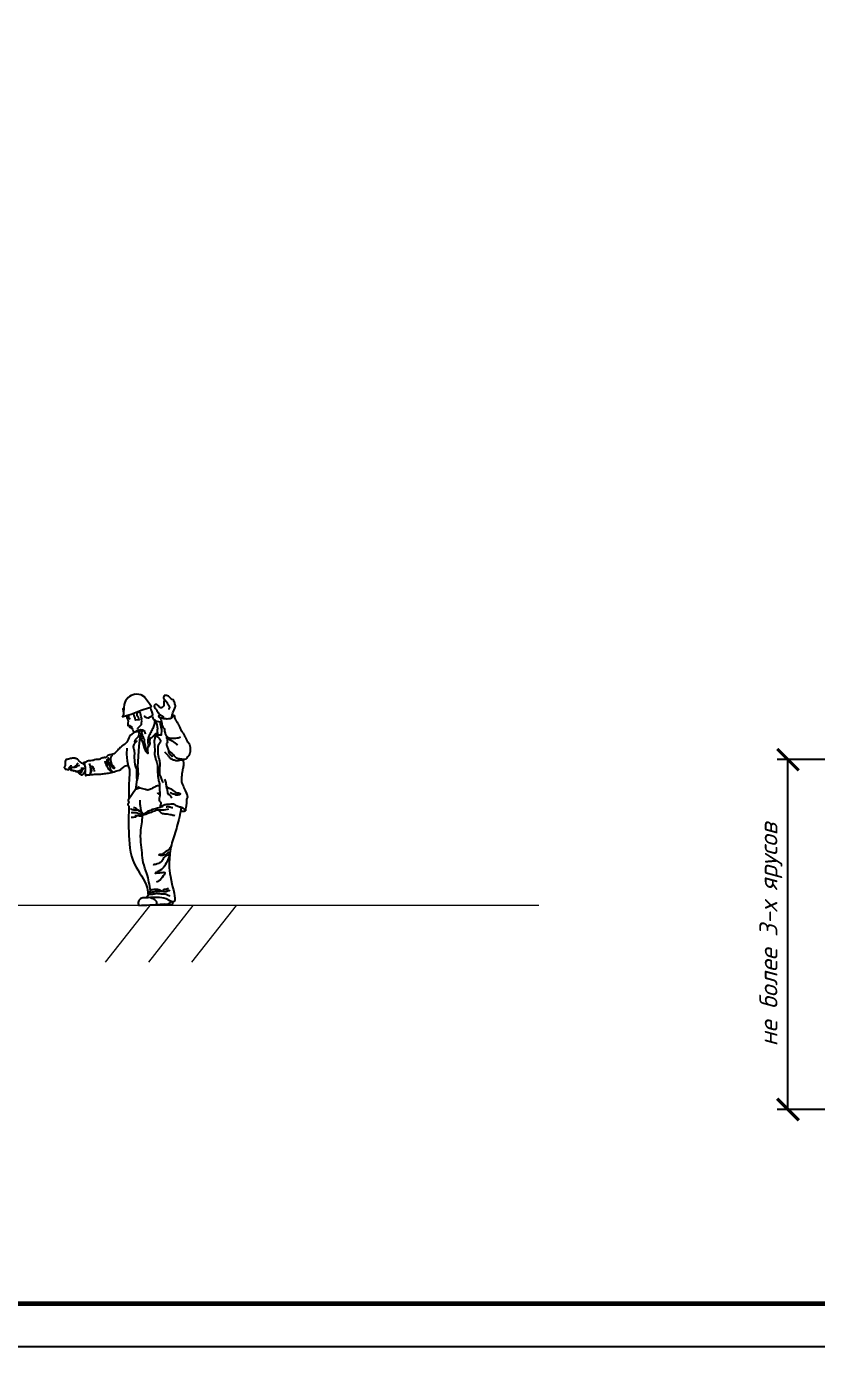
# Model space of a CAD drawing. Header units: millimetres. Extents: x 302528 to 620428, y -80391 to 59551.
# Drawn here: x 483366 to 492511, y 151 to 15423 of the extents above; entities that cross this region are included whole.
import ezdxf

# ---------------------------------------------------------------- set-up
doc = ezdxf.new("R2010")
doc.units = ezdxf.units.MM
doc.header["$MEASUREMENT"] = 0
for name, color, linetype, lineweight in [('PV-1FAB', 112, 'Continuous', 15), ('RED', 1, 'Continuous', 40), ('Размеры', 252, 'Continuous', 9)]:
    doc.layers.add(name, color=color, linetype=linetype, lineweight=lineweight)
doc.layers.add('РАМКА', color=7, linetype='Continuous')
doc.layers.add('Рамка и штамп', color=194, linetype='Continuous')
doc.styles.get("Standard").update_dxf_attribs({"font": 'isocpeui.ttf', "height": 300})
doc.styles.add('Италик', font='isocpeui.ttf')
doc.dimstyles.new('1-100', dxfattribs={"dimscale": 100, "dimtxt": 3, "dimasz": 2.5, "dimexe": 1.25, "dimexo": 0.625, "dimtad": 1, "dimdec": 0, "dimrnd": 5, "dimtxsty": 'Standard', "dimblk": 'ARCHTICK', "dimcen": 2.5, "dimadec": 0, "dimazin": 0, "dimtfac": 1, "dimtdec": 0, "dimtmove": 1, "dimatfit": 2, "dimfxl": 1, "dimarcsym": 0})

# ---------------------------------------------------------------- blocks, each defined once
blk = doc.blocks.new('_ArchTick')
at = {"color": 0, "const_width": 0.15}
blk.add_lwpolyline([(-0.5, -0.5), (0.5, 0.5)], dxfattribs=at)
blk = doc.blocks.new('*D342')
at = {"color": 0, "linetype": 'ByBlock', "lineweight": -2, "transparency": 16777216}
for p, q in [((493118, 6941), (492055, 6941)), ((492180, 2895), (492180, 6941)), ((493118, 2895), (492055, 2895))]:
    blk.add_line(p, q, dxfattribs=at)
at = {"layer": 'Defpoints', "color": 0, "linetype": 'ByBlock', "lineweight": 9, "transparency": 16777216}
for p in [(492180, 6941), (493180, 6941), (493180, 2895)]:
    blk.add_point(p, dxfattribs=at)
at = {"color": 0, "linetype": 'ByBlock', "lineweight": -2, "transparency": 16777216, "xscale": 250, "yscale": 250, "zscale": 250}
for p, rotation in [((492180, 6941), 90), ((492180, 2895), 270)]:
    blk.add_blockref('_ArchTick', p, dxfattribs=dict(at, rotation=rotation))
at = {"color": 0, "linetype": 'ByBlock', "lineweight": 9, "transparency": 16777216, "insert": (491982, 4918), "char_height": 250, "attachment_point": 5, "rotation": 90, "style": 'Италик'}
blk.add_mtext('{\\H0.83333x;не более 3-х ярусов}', dxfattribs=at)
blk = doc.blocks.new('*D345')
at = {"color": 0, "linetype": 'ByBlock', "lineweight": -2, "transparency": 16777216}
for p, q in [((494931, 36573), (495552, 35873)), ((490945, 31958), (495469, 35966)), ((490408, 32565), (491028, 31865))]:
    blk.add_line(p, q, dxfattribs=at)
at = {"layer": 'Defpoints', "color": 0, "linetype": 'ByBlock', "lineweight": 9, "transparency": 16777216}
for p in [(494890, 36620), (495469, 35966), (490366, 32612)]:
    blk.add_point(p, dxfattribs=at)
at = {"color": 0, "linetype": 'ByBlock', "lineweight": -2, "transparency": 16777216, "xscale": 250, "yscale": 250, "zscale": 250}
for p, rotation in [((495469, 35966), 41.5417763354136), ((490945, 31958), 221.5417763354136)]:
    blk.add_blockref('_ArchTick', p, dxfattribs=dict(at, rotation=rotation))
at = {"color": 0, "linetype": 'ByBlock', "lineweight": 9, "transparency": 16777216, "insert": (493083, 34103), "char_height": 300, "width": 73704.55, "attachment_point": 5, "rotation": 41.5418, "style": 'Италик'}
blk.add_mtext('{\\fISOCPEUR|b0|i0|c204|p34;\\H0.83333x;1200}', dxfattribs=at)
blk = doc.blocks.new('*D349')
at = {"color": 0, "linetype": 'ByBlock', "lineweight": -2, "transparency": 16777216}
for p, q in [((459371, 8131), (459371, 7077)), ((463586, 8131), (463586, 7077)), ((459371, 7202), (463586, 7202))]:
    blk.add_line(p, q, dxfattribs=at)
at = {"layer": 'Defpoints', "color": 0, "linetype": 'ByBlock', "lineweight": 9, "transparency": 16777216}
for p in [(459371, 8193), (463586, 8193), (463586, 7202)]:
    blk.add_point(p, dxfattribs=at)
at = {"color": 0, "linetype": 'ByBlock', "lineweight": -2, "transparency": 16777216, "xscale": 250, "yscale": 250, "zscale": 250, "rotation": 180}
blk.add_blockref('_ArchTick', (459371, 7202), dxfattribs=at)
at = {"color": 0, "linetype": 'ByBlock', "lineweight": -2, "transparency": 16777216, "xscale": 250, "yscale": 250, "zscale": 250}
blk.add_blockref('_ArchTick', (463586, 7202), dxfattribs=at)
at = {"color": 0, "linetype": 'ByBlock', "lineweight": 9, "transparency": 16777216, "insert": (461478, 7390), "char_height": 300, "width": 317899.44, "attachment_point": 5, "style": 'Италик'}
blk.add_mtext('{\\H0.83333x;не менее 2000}', dxfattribs=at)

msp = doc.modelspace()

# ---------------------------------------------------------------- linework, layer by layer
at = {"layer": 'PV-1FAB', "color": 0, "linetype": 'ByBlock', "lineweight": -3}
msp.add_lwpolyline([(483914.5, 6807.147), (483912.754, 6811.364)], dxfattribs=at)
msp.add_arc((485129.387, 7380.651), 1322.638, 205.7083789, 206.4905199, dxfattribs=at)
at = {"layer": 'RED', "color": 0, "linetype": 'ByBlock', "lineweight": -3}
for p, q in [((484622.662, 7697.8), (484644.195, 7702.008)), ((484644.195, 7702.008), (484691.751, 7693.074)), ((484691.751, 7693.074), (484732.181, 7667.252)), ((484732.181, 7667.252), (484788.95, 7589.056)), ((484695.692, 7510.848), (484577.674, 7465.081)), ((484791.336, 7539.165), (484695.692, 7510.848)), ((484788.95, 7589.056), (484813.544, 7557.04)), ((484799.361, 7541.541), (484791.336, 7539.165)), ((484813.544, 7557.04), (484799.361, 7541.541)), ((484526.41, 7448.693), (484472.685, 7431.519)), ((484577.674, 7465.081), (484526.41, 7448.693)), ((484531.459, 7439.433), (484557.919, 7439.694))]:
    msp.add_line(p, q, dxfattribs=at)
for points in [[(484497.053, 7580.83), (484494.011, 7539.404), (484489.666, 7480.228), (484488.413, 7463.17), (484472.685, 7431.519)], [(484494.011, 7539.404), (484482.861, 7528.685), (484489.666, 7480.228)], [(484692.684, 7398.249), (484700.686, 7412.582), (484694.362, 7434.914), (484685.846, 7473.508), (484677.588, 7485.639), (484663.254, 7493.65), (484651.12, 7485.39), (484643.118, 7471.057), (484645.31, 7454.796), (484657.701, 7436.594), (484664.025, 7414.261), (484672.284, 7402.131), (484629.564, 7399.669), (484623.24, 7422.002), (484612.782, 7450.405), (484600.39, 7468.607), (484594.808, 7471.725)], [(484799.357, 7541.54), (484803.315, 7535.726), (484805.515, 7519.453), (484815.964, 7491.061), (484826.422, 7462.657), (484822.546, 7442.265), (484794.144, 7431.814), (484775.942, 7419.423), (484755.549, 7423.293), (484741.223, 7431.293), (484728.831, 7449.495)], [(484528.635, 7449.404), (484531.459, 7439.433), (484529.517, 7429.242), (484539.975, 7400.839), (484542.165, 7384.578), (484538.297, 7364.174), (484540.488, 7347.913), (484538.555, 7337.711), (484548.747, 7335.782), (484565.015, 7337.972), (484563.073, 7327.782), (484561.138, 7317.58), (484571.339, 7315.639), (484583.474, 7323.9), (484579.598, 7303.509), (484585.665, 7307.639), (484593.924, 7295.508), (484596.122, 7279.235), (484600.248, 7273.176), (484608.514, 7261.033), (484630.842, 7267.365), (484642.976, 7275.626), (484659.243, 7277.816), (484687.645, 7288.266), (484708.039, 7284.397), (484722.365, 7276.397), (484736.698, 7268.384)], [(484529.517, 7429.242), (484547.976, 7415.171), (484564.243, 7417.361), (484552.109, 7409.1)], [(484696.818, 7392.178), (484695.133, 7355.525), (484693.199, 7345.323), (484679.123, 7326.872), (484666.987, 7318.611), (484652.919, 7300.148), (484650.985, 7289.947)], [(484820.874, 7441.65), (484828.87, 7419.932)], [(484861.909, 7391.935), (484908.768, 7377.721), (484913.538, 7356.733), (484929.636, 7285.905), (484923.933, 7226.031), (484897.105, 7226.16), (484858.58, 7222.575), (484845.914, 7154.332), (484852.488, 7046.037)], [(484688.979, 7235.628), (484679.035, 7197.459), (484667.464, 7098.802), (484652.114, 6863.46)], [(484530.317, 7073.744), (484526.388, 7002.831), (484530.896, 6926.192), (484543.643, 6868.834), (484559.691, 6828.712)], [(484559.691, 6828.712), (484559.077, 6797.89), (484558.72, 6791.16), (484554.121, 6704.539), (484549.668, 6666.85)], [(484640.888, 6832.605), (484640.888, 6734.212), (484643.859, 6705.853), (484629.342, 6596.975), (484553.052, 6485.452)], [(484910.903, 6761.584), (484922.098, 6736.394)], [(484549.668, 6666.85), (484550.415, 6517.881)], [(484550.415, 6517.881), (484552.726, 6489.459)]]:
    msp.add_lwpolyline(points, dxfattribs=at)
msp.add_arc((484647.636, 7545.053), 154.775, 99.2858383, 166.6351248, dxfattribs=at)
for points, knots in [([(485047.834, 7424.688), (485049.147, 7432.416), (485051.462, 7446.052), (485058.576, 7485.327), (485078.281, 7518.444), (485095.93, 7563.209), (485082.697, 7592.518), (485075.278, 7623.472), (485052.818, 7639.507), (485025.672, 7658.113), (485000.687, 7687.012), (484975.523, 7681.556), (484964.116, 7686.479), (484953.49, 7671.107), (484949.88, 7652.571), (484960.101, 7635.362), (484958.345, 7621.542), (484957.498, 7602.209), (484953.908, 7581.988), (484957.118, 7559.958), (484942.405, 7551.256), (484936.67, 7537.195), (484921.924, 7539.69), (484907.81, 7541.414), (484900.374, 7558.944), (484886.592, 7567.657), (484876.315, 7579.018), (484863.078, 7578.312), (484848.007, 7578.062), (484840.369, 7554.84), (484858.193, 7534.267), (484875.495, 7510.91), (484889.265, 7487.329), (484902.764, 7466.089), (484920.557, 7455.518), (484934.641, 7446.564), (484948.677, 7442.119), (484949.318, 7429.348), (484946.336, 7421.408), (484948.366, 7417.249), (484948.687, 7416.484)], [0, 0, 0, 0, 17.149236665, 30.257660114, 86.821238354, 101.020014737, 132.396040722, 152.389277334, 168.647254844, 189.846455272, 227.673859838, 237.46613121, 245.598069232, 249.663366066, 274.9172938, 282.187434452, 291.976010301, 304.169537014, 324.49230152, 339.148022415, 344.898302076, 360.434221553, 364.500190564, 376.141989518, 389.374729856, 401.568256569, 412.167470027, 420.299408049, 429.571969493, 442.427493942, 462.503264705, 484.985659141, 507.097716892, 522.085979849, 539.235216514, 550.875234702, 559.964706562, 567.459290524, 575.588447378, 577.385783045, 577.385783045, 577.385783045, 577.385783045]), ([(484956.469, 7641.562), (484957.636, 7640.883), (484971.592, 7632.338), (484989.792, 7610.673), (485001.873, 7576.075), (485028.219, 7550.915), (485015.147, 7531.865), (485014.104, 7524.227), (485013.699, 7521.254)], [11.248679145, 11.248679145, 11.248679145, 11.248679145, 14.198776383, 46.966960131, 68.853466955, 97.990834427, 108.274656548, 114.829270771, 114.829270771, 114.829270771, 114.829270771]), ([(484850.645, 7390.031), (484850.673, 7379.7), (484850.27, 7352.72), (484833.521, 7311.649), (484812.215, 7266.303), (484783.989, 7216.237), (484761.519, 7157.268), (484784.296, 7104.66), (484767.729, 7073.369), (484768.611, 7050.605), (484766.472, 7034.234), (484775.312, 7001.284), (484759.319, 7028.125), (484754.158, 7044.584), (484745.947, 7064.885), (484747.391, 7087.928), (484745.169, 7101.902), (484733.84, 7140.643)], [3.2166011, 3.2166011, 3.2166011, 3.2166011, 25.62762531, 61.918543876, 98.407153743, 135.262166396, 188.654076356, 228.694355202, 248.008296123, 262.836125975, 275.78519867, 290.699407481, 306.095728756, 313.998798126, 333.312739047, 350.910897704, 364.180731626, 364.180731626, 364.180731626, 364.180731626]), ([(484797.615, 7196.494), (484805.206, 7195.022), (484820.158, 7192.124), (484830.256, 7213.016), (484846.765, 7221.749), (484858.765, 7239.275), (484873.339, 7248.014), (484889.063, 7243.373), (484888.539, 7249.788), (484885.061, 7253.104), (484881.672, 7260.272), (484880.925, 7272.889), (484884.207, 7288.288), (484886.775, 7306.553), (484879.478, 7329.436), (484876.173, 7350.223), (484872.045, 7369.415), (484867.739, 7375.868), (484865.142, 7379.76)], [0, 0, 0, 0, 20.692640877, 40.754561247, 59.855980797, 76.038175437, 103.255429818, 108.632515794, 112.663181627, 117.508358499, 123.517471727, 135.684110323, 154.685152839, 170.863760281, 190.101092371, 225.451101494, 234.57927417, 248.449197453, 248.449197453, 248.449197453, 248.449197453]), ([(484865.142, 7379.76), (484863.985, 7385.114), (484862.203, 7393.363), (484857.813, 7399.789), (484841.673, 7402.03)], [0, 0, 0, 0, 11.628385256, 17.912955776, 17.912955776, 17.912955776, 17.912955776]), ([(485073.609, 7456.589), (485069.844, 7451.002), (485061.55, 7438.718), (485049.219, 7420.779), (485023.125, 7411.882), (484996.425, 7410.263), (484962.804, 7412.382), (484936.029, 7420.051), (484910.783, 7422.955), (484889.465, 7442.2), (484906.656, 7453.755), (484914.349, 7457.57), (484915.932, 7458.294)], [4.142832164, 4.142832164, 4.142832164, 4.142832164, 18.977401862, 36.632161908, 49.792477926, 77.27078733, 94.925083686, 123.391057164, 136.548828902, 153.187682101, 167.360710189, 171.106999121, 171.106999121, 171.106999121, 171.106999121]), ([(484914.621, 7423.89), (484923.943, 7404.709), (484932.453, 7372.499), (484936.234, 7323.51), (484968.832, 7299.77), (484961.852, 7268.007), (484970.481, 7249.873), (484972.697, 7231.268), (484985.615, 7218.048), (484997.953, 7202.185), (485019.731, 7189.856), (485049.208, 7187.646), (485087.695, 7188.515), (485123.707, 7194.893), (485145.637, 7201.671), (485151.334, 7203.432)], [34.599515453, 34.599515453, 34.599515453, 34.599515453, 80.998840533, 104.649498481, 140.025187941, 152.790641782, 171.119824573, 182.856029399, 192.291790733, 210.344842637, 226.945823452, 244.957956805, 274.095669467, 311.22734026, 324.259153184, 324.259153184, 324.259153184, 324.259153184]), ([(485053.955, 7459.222), (485066.885, 7458.248), (485083.818, 7457.574), (485077.226, 7414.109), (485104.652, 7382.31), (485133.094, 7340.904), (485148.012, 7282.786), (485191.877, 7233.512), (485213.773, 7187.765), (485222.119, 7160.789), (485223.541, 7155.709)], [1.655772091, 1.655772091, 1.655772091, 1.655772091, 7.470728187, 37.712630271, 64.637911214, 101.977228216, 145.392379436, 193.210154688, 243.416241927, 254.946712141, 254.946712141, 254.946712141, 254.946712141]), ([(484675.733, 7265.206), (484641.115, 7261.794), (484581.129, 7252.656), (484543.809, 7176.9), (484521.239, 7126.909), (484485.924, 7107.958), (484463.779, 7092.91), (484441.808, 7071.622), (484415.345, 7043.66), (484375.83, 6989.825), (484307.705, 7003.806), (484282.553, 6956.689), (484271.068, 6970.52), (484261.453, 6958.753), (484238.039, 6966.31), (484216.827, 6939.233), (484171.183, 6949.079), (484129.568, 6922.139), (484080.994, 6932.705), (484061, 6912.498), (484048.379, 6910.115), (484039.268, 6909.359), (484031.689, 6912.101), (484032.608, 6901.866), (484042.894, 6893.487), (484037.295, 6872.995), (484049.832, 6844.218), (484044.616, 6813.378), (484043.816, 6781.722), (484047.446, 6769.546), (484051.307, 6755.114), (484063.456, 6765.529), (484085.289, 6762.778), (484118.402, 6770.613), (484166.861, 6772.529), (484222.38, 6771.983), (484286.75, 6783.154), (484350.261, 6787.781), (484401.243, 6809.846), (484444.319, 6818.922), (484476.583, 6841.567), (484504.822, 6868.445), (484532.232, 6873.923), (484541.797, 6877.139)], [9.38766864, 9.38766864, 9.38766864, 9.38766864, 79.490793879, 135.249029993, 183.042791266, 193.51110408, 221.896956611, 241.496674458, 259.996726797, 306.980443683, 375.544595878, 385.511558096, 393.540846305, 401.570134514, 410.547825113, 441.903510674, 459.858891874, 506.021509387, 544.110690862, 553.087008407, 566.158332556, 569.749559087, 575.136023155, 576.930820181, 588.970777564, 601.533423893, 618.079623152, 655.767095716, 668.329742045, 684.875941305, 688.889009325, 692.903757681, 711.215080332, 738.386245078, 765.379802305, 817.481631012, 859.129075418, 908.138049469, 955.267412468, 979.68880003, 1003.096213882, 1040.453475282, 1062.515246742, 1062.515246742, 1062.515246742, 1062.515246742]), ([(484670.522, 7242.409), (484665.827, 7223.824), (484659.478, 7198.689), (484630.314, 7177.789), (484623.704, 7164.648), (484613.719, 7141.835), (484627.642, 7149.751), (484634.671, 7150), (484650.298, 7157.931), (484622.163, 7134.277), (484610.375, 7121.733), (484599.14, 7089.295), (484610.798, 7062.673), (484617.027, 7024.132), (484615.114, 6996.027), (484614.733, 6975.986)], [0, 0, 0, 0, 40.30931838, 54.518279972, 72.990604861, 81.697540173, 88.378396677, 96.068628335, 101.75704312, 115.19915509, 137.651764283, 157.377337182, 181.198949709, 199.426067525, 242.405982484, 242.405982484, 242.405982484, 242.405982484]), ([(484697.842, 7286.332), (484676.867, 7267.312), (484647.919, 7241.062), (484697.527, 7239.494), (484676.228, 7212.386), (484700.263, 7194.671), (484697.253, 7169.903), (484705.858, 7150.594), (484713.956, 7133.578), (484716.924, 7121.403), (484717.296, 7115.078), (484746.665, 7030.619)], [0, 0, 0, 0, 37.679535712, 52.003351562, 66.369224715, 85.710473937, 103.502109525, 117.253019904, 131.342358045, 144.585580894, 144.763312268, 144.763312268, 144.763312268, 144.763312268]), ([(484733.84, 7140.643), (484733.54, 7165.375), (484732.009, 7178.48), (484720.814, 7196.786), (484709.158, 7216.989), (484708.996, 7236.11), (484699.788, 7249.482), (484707.242, 7264.202), (484712.797, 7273.873), (484716.218, 7279.829)], [402.60072035, 402.60072035, 402.60072035, 402.60072035, 414.800359905, 431.347726785, 448.727290491, 464.880967489, 471.925651843, 481.582570691, 497.070517461, 497.070517461, 497.070517461, 497.070517461]), ([(484736.698, 7268.384), (484735.047, 7263.577), (484732.645, 7256.583), (484738.497, 7249.004), (484740.414, 7244.358), (484740.379, 7241.622), (484740.375, 7241.361)], [0, 0, 0, 0, 13.851489212, 20.154552837, 27.570564558, 28.352351816, 28.352351816, 28.352351816, 28.352351816]), ([(484797.615, 7196.494), (484796.618, 7187.864), (484794.936, 7173.292), (484786.988, 7152.592), (484794.745, 7135.244), (484792.078, 7110.266), (484781.26, 7095.479), (484773.75, 7085.213)], [0, 0, 0, 0, 26.198351247, 44.235636504, 63.506710622, 79.931983286, 117.24256233, 117.24256233, 117.24256233, 117.24256233]), ([(484858.58, 7222.575), (484878.811, 7210.334), (484906.342, 7193.676), (484926.477, 7141.877), (484884.411, 7111.531), (484888.994, 7059.899), (484884.279, 7027.182), (484887.914, 7007.976), (484888.303, 7005.99)], [0, 0, 0, 0, 50.516852164, 68.748810131, 110.154131738, 138.429677903, 177.300780756, 181.573334212, 181.573334212, 181.573334212, 181.573334212]), ([(484990.527, 7211.897), (484986.387, 7203.012), (484981.288, 7185.177), (485017.053, 7176.336), (485056.413, 7160.446), (485086.693, 7129.354), (485111.957, 7114.888), (485116.665, 7112.577)], [8.575702593, 8.575702593, 8.575702593, 8.575702593, 26.778100949, 48.744363551, 71.835392918, 125.313898551, 137.101874034, 137.101874034, 137.101874034, 137.101874034]), ([(485000.386, 7180.83), (484995.939, 7174.884), (484989.787, 7162.978), (485004, 7142.746), (484981.255, 7128.073), (484995.51, 7084.505), (485010.166, 7052.309), (485012.86, 7015.853), (485036.653, 6994.545), (485052.217, 6980.782), (485058.569, 6975.332)], [8.326695206, 8.326695206, 8.326695206, 8.326695206, 23.207411044, 37.898813512, 56.51116432, 79.191806528, 108.980302688, 130.45111238, 156.262316607, 175.124807167, 175.124807167, 175.124807167, 175.124807167]), ([(484852.488, 7046.037), (484849.753, 7030.418), (484846.934, 7006.204), (484856.32, 6970.933), (484863.462, 6939.733), (484879.3, 6899.602), (484886.334, 6848.964), (484882.53, 6783.216), (484889.387, 6727.087), (484899.417, 6684.142), (484905.5, 6668.05), (484908.167, 6661.336)], [11.069878071, 11.069878071, 11.069878071, 11.069878071, 45.157312551, 64.100440837, 90.094463306, 115.198112753, 158.048583253, 200.38489728, 258.972408733, 280.792711889, 296.563020103, 296.563020103, 296.563020103, 296.563020103]), ([(485021.723, 6971.89), (485017.194, 6975.888), (485003.163, 6992.891), (484985.166, 7013.602), (484969.524, 7028.013)], [271.9189738, 271.9189738, 271.9189738, 271.9189738, 284.900263243, 319.090304691, 319.090304691, 319.090304691, 319.090304691]), ([(485223.541, 7155.709), (485227.038, 7152.459), (485247.023, 7133.931), (485263.35, 7098.678), (485260.103, 7049.452), (485263.417, 7013.804), (485243.198, 6982.292), (485224.787, 6968.539), (485216.464, 6952.37), (485204.448, 6939.744), (485180.236, 6945.432), (485149.873, 6945.858), (485119.091, 6951.847), (485091.236, 6965.235), (485074.59, 6986.605), (485056.068, 7011.46), (485030.123, 7029.903), (485014.315, 7046.378), (485008.104, 7052.969), (485007.6, 7053.505)], [84.686171152, 84.686171152, 84.686171152, 84.686171152, 95.064217678, 143.466934028, 161.964350977, 203.44790498, 216.873163343, 242.052145603, 252.314089763, 256.339599419, 279.161508864, 297.723092627, 325.363418519, 346.380292215, 363.517880106, 383.744970509, 414.004203518, 432.119225804, 433.720395399, 433.720395399, 433.720395399, 433.720395399]), ([(483876.681, 6953.538), (483853.238, 6947.975), (483839.1, 6944.386), (483813.161, 6937.627), (483814.251, 6907.644), (483814.277, 6882.967), (483813.279, 6864.331), (483799.697, 6848.339), (483813.468, 6843.503), (483811.372, 6824.723), (483835.631, 6836.472), (483848.211, 6818.867), (483867.857, 6831.352), (483857.005, 6852.679), (483878.174, 6861.993), (483884.051, 6873.25), (483884.93, 6878.575)], [153.561271326, 153.561271326, 153.561271326, 153.561271326, 159.378171117, 183.673096766, 202.872072085, 216.447789916, 238.838289699, 244.909987372, 252.591728049, 261.177938086, 274.760574529, 289.388597997, 299.181796779, 312.75751461, 328.120336507, 339.557880961, 339.557880961, 339.557880961, 339.557880961]), ([(484041.377, 6884.518), (484038.475, 6885.525), (484034.121, 6887.035), (484027.567, 6888.912), (484018.938, 6894.149), (484005.685, 6896.811), (483992.405, 6910.061), (483979.699, 6923.538), (483963.005, 6937.152), (483949.809, 6952.47), (483934.764, 6954.854), (483919.809, 6960.134), (483900.183, 6958.14), (483884.341, 6955.187), (483876.681, 6953.538)], [0, 0, 0, 0, 6.719918373, 10.07987756, 14.831345682, 28.64368387, 38.438285661, 54.96387487, 69.256094368, 85.851137923, 96.944187213, 101.468656648, 120.48434767, 138.033906731, 138.033906731, 138.033906731, 138.033906731]), ([(483988.006, 6816.128), (483985.697, 6814.341), (483974.909, 6805.994), (483955.671, 6803.216), (483935.573, 6807.404), (483919.779, 6810.031), (483905.169, 6812.635), (483894.462, 6817.48), (483887.069, 6813.784), (483878.347, 6820.784), (483885.602, 6833.896), (483886.033, 6848.948), (483898.772, 6853.964), (483907.938, 6856.246), (483919.65, 6855.473), (483931.334, 6855.888), (483943.991, 6859.596), (483957.674, 6873.369), (483973.69, 6875.527), (483984.959, 6877.046)], [0, 0, 0, 0, 8.736900322, 40.810455898, 53.168854083, 70.704471446, 88.443693191, 98.802829124, 102.991292965, 111.728565335, 123.079994848, 142.689654813, 151.774984442, 161.139817787, 171.298022926, 186.569648799, 196.205792265, 210.019342251, 242.808896248, 242.808896248, 242.808896248, 242.808896248]), ([(483925.026, 6854.709), (483928.605, 6859.24), (483935.752, 6868.285), (483948.553, 6879.068), (483956.879, 6891.852), (483962.89, 6899.093), (483965.659, 6902.428)], [0, 0, 0, 0, 17.294115175, 34.528100624, 49.760339625, 62.76514234, 62.76514234, 62.76514234, 62.76514234]), ([(484094.158, 6895.685), (484098.802, 6882.511), (484111.572, 6846.287), (484107.455, 6800.958), (484103.271, 6772.284), (484102.814, 6766.881)], [0, 0, 0, 0, 30.360783632, 83.480262921, 95.290285686, 95.290285686, 95.290285686, 95.290285686]), ([(484358.189, 6995.322), (484355.541, 6991.859), (484340.14, 6971.715), (484335.445, 6932.648), (484351.953, 6891.959), (484365.56, 6871.705), (484394.752, 6833.619), (484369.947, 6839.303), (484366.53, 6851.085), (484356.001, 6858.322), (484347.39, 6871.081), (484341.882, 6887.993), (484332.601, 6906.456), (484307.547, 6918.672), (484321.885, 6935.516), (484321.245, 6947.872), (484312.548, 6970.104), (484312.83, 6948.027), (484312.372, 6937.14), (484302.014, 6936.093), (484302.753, 6959.031), (484287.236, 6905.107), (484315.255, 6899.017), (484317.358, 6875.517), (484337.252, 6860.831), (484332.038, 6831.789), (484344.736, 6817.733), (484368.829, 6801.987), (484344.838, 6806.967), (484328.472, 6815.968), (484308.64, 6842.377), (484299.092, 6875.599), (484297.895, 6903.626), (484266.645, 6920.568), (484292.774, 6889.963), (484289.99, 6874.056), (484288.386, 6864.886)], [0, 0, 0, 0, 13.049452512, 75.897075177, 106.610111784, 137.325615396, 170.592227629, 181.639210399, 192.578431758, 205.451286982, 218.500739494, 238.219041424, 257.997452521, 282.692931051, 297.631741435, 309.765539485, 324.704934938, 339.948224774, 349.54101451, 355.610972775, 361.864774688, 397.044446212, 415.313376022, 437.031638413, 457.663670623, 483.626154236, 510.635617571, 524.622985844, 535.353171965, 559.103175431, 591.567534989, 626.585163669, 662.487776971, 675.924029509, 698.320318058, 728.805623478, 728.805623478, 728.805623478, 728.805623478]), ([(484614.733, 6975.986), (484614.736, 6975.985), (484618.612, 6886.687), (484619.712, 6871.411), (484640.888, 6832.605)], [296.604637894, 296.604637894, 296.604637894, 296.604637894, 296.607985281, 330.087898831, 330.087898831, 330.087898831, 330.087898831]), ([(484910.903, 6761.584), (484911.229, 6765.821), (484912.754, 6789.98), (484910.153, 6841.505), (484914.885, 6896.178), (484908.205, 6942.663), (484896.647, 6966.678), (484894.87, 6990.71), (484890.358, 7001.501), (484888.303, 7005.99)], [21.253261318, 21.253261318, 21.253261318, 21.253261318, 30.543940052, 74.203497104, 133.738705492, 149.834500438, 176.19630282, 190.988477389, 201.710969624, 201.710969624, 201.710969624, 201.710969624]), ([(485181.159, 6943.281), (485178.002, 6941.001), (485169.948, 6936.553), (485148.953, 6934.396), (485124.928, 6927.102), (485090.753, 6926.76), (485061.862, 6938.741), (485034.98, 6951.49), (485025.905, 6962.954), (485021.723, 6971.89)], [70.168596921, 70.168596921, 70.168596921, 70.168596921, 78.837082145, 90.910556342, 115.058241617, 134.001041034, 163.951409522, 183.039440781, 196.970322707, 196.970322707, 196.970322707, 196.970322707]), ([(485179.248, 6941.971), (485183.39, 6909.235), (485184.173, 6887.299), (485179.907, 6847.16), (485165.704, 6789.172), (485162.859, 6732.505), (485156.921, 6679.203), (485182.875, 6636.617), (485198.78, 6579.395), (485240.694, 6521.455), (485213.083, 6471.227), (485222.778, 6423.944), (485206.982, 6383.731), (485206.486, 6355.4), (485205.841, 6347.047)], [42.129919549, 42.129919549, 42.129919549, 42.129919549, 58.671899831, 90.24185045, 129.865867861, 188.537844404, 215.476124598, 243.368567743, 293.110214243, 349.990664587, 377.845456482, 408.453555541, 451.230076099, 469.489537217, 469.489537217, 469.489537217, 469.489537217]), ([(483884.853, 6835.753), (483881.006, 6837.007), (483873.54, 6839.439), (483866.176, 6842.156), (483862.618, 6843.505)], [0, 0, 0, 0, 8.841009411, 17.155974222, 17.155974222, 17.155974222, 17.155974222]), ([(483915.39, 6805.276), (483914.352, 6805.818), (483911.006, 6807.873), (483908.254, 6810.776), (483906.424, 6812.903)], [62.952955406, 62.952955406, 62.952955406, 62.952955406, 65.526964187, 71.598901056, 71.598901056, 71.598901056, 71.598901056]), ([(483983.861, 6780.059), (483983.788, 6780.087), (483980.243, 6781.452), (483973.194, 6783.303), (483968.598, 6796.12), (483955.612, 6796.453), (483946.738, 6801.714), (483942.076, 6802.096), (483939.996, 6802.1)], [8.04870523, 8.04870523, 8.04870523, 8.04870523, 8.215806868, 16.141773065, 22.845375064, 34.576047094, 40.500038197, 45.050220903, 45.050220903, 45.050220903, 45.050220903]), ([(484044.836, 6806.007), (484040.888, 6799.951), (484031.892, 6788.698), (484021.129, 6772.407), (484011.149, 6764.829), (484004.423, 6759.756), (484000.155, 6762.647), (483995.733, 6768.316), (483988.33, 6770.293), (483975.741, 6776.838), (483999.256, 6786.806), (484007.079, 6801.697), (484015.647, 6823.134), (484024.323, 6836.981), (484028.899, 6846.342), (484030.103, 6848.804)], [36.103271815, 36.103271815, 36.103271815, 36.103271815, 52.037158054, 67.291357454, 77.742131492, 80.733811152, 83.726162984, 87.510672279, 96.487727776, 101.312239994, 111.763014033, 130.777828432, 143.953293103, 160.715695718, 166.698661125, 166.698661125, 166.698661125, 166.698661125]), ([(483988.708, 6782.893), (483989.026, 6783.883), (483990.69, 6788.941), (483995.053, 6800.526), (484001.729, 6816.554), (484006.925, 6833.651), (484006.416, 6844.254), (484006.202, 6848.719)], [14.121612844, 14.121612844, 14.121612844, 14.121612844, 16.39374311, 25.76015719, 41.136756466, 54.487400934, 64.201133482, 64.201133482, 64.201133482, 64.201133482]), ([(484104.358, 6767.14), (484105.055, 6771.494), (484109.331, 6794.506), (484125.378, 6803.622), (484118.879, 6833.449), (484127.518, 6884.282), (484145.278, 6829.929), (484149.886, 6810.782), (484151.813, 6802.78)], [113.924559073, 113.924559073, 113.924559073, 113.924559073, 119.879849404, 142.105936764, 160.952238374, 184.646433444, 213.009185216, 233.372469478, 233.372469478, 233.372469478, 233.372469478]), ([(484652.114, 6863.46), (484656.212, 6825.414), (484662.512, 6766.92), (484648.383, 6711.344), (484642.028, 6692.118)], [0, 0, 0, 0, 82.2874137, 126.510926028, 126.510926028, 126.510926028, 126.510926028]), ([(484922.098, 6736.394), (484925.982, 6720.758), (484931.475, 6698.65), (484944.404, 6680.321), (484948.385, 6675.059)], [0, 0, 0, 0, 34.652827764, 48.99531274, 48.99531274, 48.99531274, 48.99531274]), ([(484683.008, 6612.39), (484680.042, 6611.986), (484662.379, 6609.055), (484644.337, 6602.458), (484629.342, 6596.975)], [111.943823762, 111.943823762, 111.943823762, 111.943823762, 118.848670001, 152.831703145, 152.831703145, 152.831703145, 152.831703145]), ([(484908.832, 6642.111), (484900.287, 6640.418), (484876.486, 6635.702), (484847.799, 6624.244), (484816.792, 6604.22), (484790.765, 6592.563), (484760.955, 6587.21), (484740.686, 6600.443), (484702.32, 6602.947), (484673.182, 6616.111), (484652.911, 6625.27)], [0, 0, 0, 0, 26.12819791, 72.774513325, 91.431762915, 136.599948436, 159.057996766, 177.09979775, 206.026099191, 272.152763255, 272.152763255, 272.152763255, 272.152763255]), ([(484908.167, 6661.336), (484908.108, 6659.072), (484907.342, 6633.286), (484904.546, 6586.895), (484918.826, 6525.793), (484890.211, 6474.074), (484924.798, 6444.531), (484918.914, 6424.609), (484911.681, 6393.284), (484923.962, 6415.028), (484944.216, 6407.333), (484971.084, 6426.706), (485015.371, 6422.83), (485062.944, 6436.44), (485101.325, 6408.536), (485139.815, 6396.229), (485176.453, 6386.556), (485193.221, 6367.43), (485203.363, 6361.385), (485206.603, 6359.521)], [99.29552998, 99.29552998, 99.29552998, 99.29552998, 104.191959584, 155.090052528, 200.756569262, 239.72666362, 262.613863032, 280.252550328, 292.663137394, 302.594071957, 311.374147218, 335.25731437, 367.059936006, 407.486260563, 434.969169671, 464.973980549, 497.255460452, 513.441519762, 520.941655301, 520.941655301, 520.941655301, 520.941655301]), ([(484965.823, 6717.192), (484970.34, 6702.886), (484980.738, 6669.946), (484984.325, 6618.68), (484999.033, 6579.774), (484996.489, 6546.114), (485027.751, 6534.379), (485040.291, 6515.365), (485050.196, 6500.346)], [0, 0, 0, 0, 45.01315066, 103.637511214, 150.420802423, 174.992403671, 189.046930552, 241.902184496, 241.902184496, 241.902184496, 241.902184496]), ([(484984.199, 6633.582), (484993.119, 6627.38), (485013.581, 6613.872), (485046.567, 6598.361), (485076.857, 6578.805), (485101.143, 6555.498), (485125.495, 6557.396), (485165.488, 6546.283), (485111.696, 6522.307), (485085.056, 6538.131), (485058.942, 6544.209), (485039.588, 6553.849), (485030.911, 6558.171)], [14.249239176, 14.249239176, 14.249239176, 14.249239176, 37.98241163, 67.831086253, 93.15262588, 118.474165506, 134.375389963, 149.377714038, 183.964113683, 193.41987783, 219.523344302, 240.739359367, 240.739359367, 240.739359367, 240.739359367]), ([(484551.804, 6405.227), (484549.327, 6408.532), (484540.003, 6416.169), (484546.495, 6434.231), (484558.129, 6449.207), (484548.059, 6462.367), (484549.395, 6476.35), (484551.119, 6484.715), (484552.726, 6489.459)], [8.676619952, 8.676619952, 8.676619952, 8.676619952, 17.544517209, 32.681835613, 43.955895164, 55.312521065, 63.154669776, 74.052788058, 74.052788058, 74.052788058, 74.052788058]), ([(484712.011, 6318.053), (484704.681, 6328.749), (484694.115, 6344.168), (484691.771, 6372.509), (484686.285, 6395.429), (484684.429, 6421.401), (484681.796, 6442.284), (484684.939, 6459.544), (484683.691, 6469.165), (484683.977, 6473.808)], [0, 0, 0, 0, 27.581633886, 39.75785083, 61.369625775, 79.055984201, 96.669470824, 106.894517417, 117.217100788, 117.217100788, 117.217100788, 117.217100788]), ([(484911.954, 6534.272), (484906.929, 6536.069), (484896.263, 6542.663), (484890.895, 6553.563), (484888.468, 6559.941)], [128.713976694, 128.713976694, 128.713976694, 128.713976694, 140.188722462, 154.779362437, 154.779362437, 154.779362437, 154.779362437]), ([(484551.804, 6405.227), (484549.295, 6308.524), (484545.253, 6083.269), (484569.843, 5742.536), (484758.781, 5532.831), (484771.946, 5400.332), (484773.447, 5370.3)], [52.476356392, 52.476356392, 52.476356392, 52.476356392, 265.066142906, 546.098431769, 772.247761049, 837.262227966, 837.262227966, 837.262227966, 837.262227966]), ([(484670.972, 6348.746), (484667.377, 6351.844), (484652.747, 6364.452), (484625.86, 6352.038), (484600.881, 6358.832), (484587.066, 6363.146), (484577.404, 6368.755), (484572.856, 6368.438), (484571.229, 6368.325)], [0, 0, 0, 0, 13.700874133, 55.760537776, 72.127743455, 90.912005766, 99.554615239, 104.369962312, 104.369962312, 104.369962312, 104.369962312]), ([(484711.885, 6304.216), (484706.673, 6303.875), (484690.513, 6302.817), (484670.25, 6314.279), (484646.129, 6322.891), (484624.912, 6327.832), (484604.353, 6325.437), (484589.355, 6329.288), (484580.855, 6327.348), (484577.649, 6326.617)], [0, 0, 0, 0, 15.469534137, 47.964948368, 66.74944042, 92.875769061, 112.134996065, 128.264670408, 138.026968565, 138.026968565, 138.026968565, 138.026968565]), ([(484666.755, 6289.898), (484661.085, 6291.802), (484646.231, 6296.792), (484631.066, 6271.65), (484603.434, 6275.008), (484587.142, 6271.952), (484579.254, 6270.472)], [0, 0, 0, 0, 16.450705921, 43.0919542, 68.97098661, 93.258373324, 93.258373324, 93.258373324, 93.258373324]), ([(484711.989, 6320.054), (484687.779, 6336.878), (484660.377, 6355.92), (484625.954, 6381.541), (484612.88, 6383.253), (484603.783, 6384.445)], [0, 0, 0, 0, 88.831353974, 100.548240288, 127.350218987, 127.350218987, 127.350218987, 127.350218987]), ([(484711.051, 6286.188), (484702.927, 6285.954), (484681.2, 6285.328), (484658.683, 6292.555), (484640.694, 6293.188), (484632.887, 6290.52), (484626.363, 6291.031), (484622.588, 6291.327)], [0, 0, 0, 0, 24.267106636, 64.900205413, 69.715552485, 77.899155324, 89.133524303, 89.133524303, 89.133524303, 89.133524303]), ([(484800.738, 5423.727), (484790.948, 5491.609), (484774.803, 5603.564), (484713.247, 5742.596), (484706.401, 5866.331), (484688.734, 5991.312), (484685.555, 6144.438), (484712.661, 6255.473), (484712.001, 6319.16), (484711.989, 6320.054)], [0, 0, 0, 0, 149.257479001, 246.166494692, 327.778548419, 417.558307923, 522.535330686, 660.670013785, 662.638205692, 662.638205692, 662.638205692, 662.638205692]), ([(484946.671, 6399.403), (484935.223, 6395.742), (484905.229, 6386.151), (484864.719, 6374.512), (484819.839, 6362.397), (484787.357, 6347.965), (484745.699, 6330.98), (484725.583, 6310.223), (484711.582, 6295.777)], [0, 0, 0, 0, 36.051392019, 94.457117088, 126.519210023, 175.237209341, 201.141810212, 260.451025222, 260.451025222, 260.451025222, 260.451025222]), ([(485011.817, 6367.936), (484987.626, 6362.86), (484946.328, 6354.194), (484885.371, 6361.838), (484833.662, 6341.762), (484776.783, 6318.17), (484735.315, 6303.928), (484711.582, 6295.777)], [0, 0, 0, 0, 73.746541398, 125.894070201, 180.334200478, 236.494746892, 311.651677631, 311.651677631, 311.651677631, 311.651677631]), ([(485158.212, 6393.414), (485144.225, 6316.907), (485118.35, 6175.368), (485042.939, 5983.504), (485011.983, 5747.564), (485024.473, 5575.328), (485121.109, 5245.216), (484975.471, 5341.985), (484880.396, 5346.619), (484807.532, 5347.481), (484761.243, 5341.111), (484754.93, 5340.767)], [0, 0, 0, 0, 169.110714455, 312.859163204, 453.972851813, 660.163500224, 812.941263651, 875.847800027, 950.095598892, 1028.737290022, 1042.017458482, 1042.017458482, 1042.017458482, 1042.017458482]), ([(485082.051, 6291.18), (485069.099, 6294.552), (485036.006, 6303.169), (484986.774, 6312.039), (484925.834, 6311.278), (484897.551, 6365.741), (484868.276, 6354.808), (484859.573, 6351.558)], [0, 0, 0, 0, 40.062634829, 102.36365241, 151.909458637, 212.789860146, 238.54465789, 238.54465789, 238.54465789, 238.54465789]), ([(485060.059, 6382.564), (485052.427, 6384.039), (485038.767, 6386.677), (485017.69, 6394.133), (484998.359, 6395.288), (484985.958, 6392.38), (484981.773, 6391.398)], [0, 0, 0, 0, 23.283043882, 41.666922418, 66.9519782, 79.828044565, 79.828044565, 79.828044565, 79.828044565]), ([(485205.841, 6347.047), (485196.419, 6343.691), (485177.851, 6338.957), (485158.893, 6344.112), (485149.592, 6346.641)], [12.461728782, 12.461728782, 12.461728782, 12.461728782, 33.859600609, 54.46866909, 54.46866909, 54.46866909, 54.46866909]), ([(485043.689, 5951.466), (485035.7, 5930.543), (485025.192, 5903.021), (484992.544, 5882.788), (484962.423, 5869.101), (484946.122, 5842.364), (484886.223, 5842.08), (484926.656, 5833.908), (484944.374, 5835.433), (484962.287, 5845.366), (484980.747, 5841.593), (484998.094, 5852.695), (485012.344, 5875.862), (485035.722, 5848.382), (484997.646, 5836.806), (484971.216, 5821.578), (484948.118, 5795.879), (484928.614, 5753.756), (484886.711, 5737.969), (484855.279, 5725.347), (484838.539, 5726.137), (484832.9, 5726.403)], [0, 0, 0, 0, 63.942835507, 84.107578762, 114.168407173, 158.637600516, 190.824000539, 208.013617294, 243.635256729, 253.675447501, 266.727149946, 296.787978357, 313.974276825, 328.500351464, 370.584238656, 385.614690034, 426.495810656, 469.405522077, 520.291234264, 553.329548418, 570.110239701, 570.110239701, 570.110239701, 570.110239701]), ([(485026.182, 5843.893), (485004.813, 5786.879), (484973.779, 5704.075), (484913.835, 5657.094), (484838.079, 5624.58), (484905.189, 5633.53), (484928.455, 5634.641), (484982.593, 5642.687), (484937.503, 5577.24), (484914.682, 5544.522), (484881.186, 5529.29), (484872.055, 5525.137)], [0, 0, 0, 0, 168.167572773, 244.235129387, 282.623417712, 316.236503111, 368.741810511, 392.980720983, 437.280593563, 515.145987556, 544.327461551, 544.327461551, 544.327461551, 544.327461551]), ([(484782.598, 5384.895), (484790.817, 5391.033), (484810.305, 5405.585), (484841.952, 5416.292), (484872.791, 5420.147), (484897.58, 5418.655), (484923.969, 5421.571), (484949.07, 5417.447), (484969.988, 5415.337), (484985.861, 5414.759), (484995.377, 5423.387), (485007.666, 5426.425), (485020.036, 5431.08), (485024.381, 5426.183), (485025.033, 5425.449)], [0, 0, 0, 0, 30.66096968, 72.691625344, 98.232804327, 123.592263429, 146.944309404, 177.527970584, 198.925911268, 211.140459102, 222.968711103, 234.840316811, 251.102158821, 253.970284297, 253.970284297, 253.970284297, 253.970284297]), ([(484782.598, 5384.895), (484796.57, 5383.864), (484824.848, 5381.779), (484865.103, 5397.584), (484903.822, 5392.365), (484938.673, 5388.125), (484969.504, 5388.886), (484996.495, 5380.454), (485014.3, 5369.661), (485023.702, 5362.957), (485027.062, 5360.562)], [0, 0, 0, 0, 41.58856196, 84.167401383, 125.806448444, 156.38903434, 189.92544545, 217.517662359, 239.785029886, 252.165108398, 252.165108398, 252.165108398, 252.165108398]), ([(484788.423, 5389.222), (484790.33, 5400.902), (484793.888, 5422.688), (484828.471, 5443.261), (484863.548, 5440.941), (484894.842, 5442.492), (484916.884, 5431.512), (484929.494, 5419.658), (484951.397, 5416.86), (484950.855, 5445.091), (484980.031, 5440.3), (484997.009, 5449.674), (485006.707, 5452.595), (485010.832, 5453.837)], [0, 0, 0, 0, 33.811725248, 63.066750156, 109.903764667, 138.378609175, 155.167766847, 181.561898692, 192.168525094, 209.876702783, 239.41472562, 256.747517392, 269.577716246, 269.577716246, 269.577716246, 269.577716246]), ([(484754.93, 5340.767), (484741.694, 5341.816), (484719.4, 5343.584), (484688.636, 5338.498), (484674.867, 5318.376), (484660.835, 5301.949), (484656.628, 5277.17), (484663.067, 5262.973), (484666.468, 5255.478)], [0, 0, 0, 0, 40.421627177, 68.080722093, 86.293898802, 111.001566068, 132.685890416, 156.943011804, 156.943011804, 156.943011804, 156.943011804]), ([(484666.468, 5255.478), (484708.778, 5257.431), (484770.786, 5260.294), (484838.938, 5259.946), (484893.35, 5267.504), (484940.147, 5271.612), (485003.628, 5263.623), (485028.945, 5286.379), (485044.435, 5300.302)], [0, 0, 0, 0, 127.119130243, 186.301087059, 203.961015986, 291.686753289, 328.923564203, 387.617963876, 387.617963876, 387.617963876, 387.617963876]), ([(484872.603, 5264.549), (484874.355, 5272.756), (484877.009, 5285.186), (484872.407, 5303.986), (484859.081, 5309.735), (484851.111, 5320.101), (484840.244, 5327.261), (484820.977, 5336.782), (484803.944, 5341.336), (484791.847, 5344.569)], [0, 0, 0, 0, 25.166559035, 38.112817054, 53.675713217, 65.256972514, 76.999864833, 92.2624451, 129.666603592, 129.666603592, 129.666603592, 129.666603592])]:
    msp.add_open_spline(points, degree=3, knots=knots, dxfattribs=at)
for points in [[(484828.87, 7419.932), (484829.285, 7418.945), (484829.701, 7417.959), (484850.645, 7390.031)], [(484913.884, 7355.213), (484920.821, 7352.479), (484927.758, 7349.745), (484934.695, 7347.01)], [(485181.881, 6944.105), (485181.641, 6943.83), (485181.4, 6943.555), (485181.159, 6943.281)], [(484754.93, 5340.767), (484764.153, 5355.476), (484773.375, 5370.185), (484782.598, 5384.895)], [(485054.171, 5262.046), (485025.898, 5263.958), (484997.626, 5265.871), (484969.353, 5267.783)], [(485060.827, 5295.797), (485058.608, 5284.547), (485056.39, 5273.296), (485054.171, 5262.046)]]:
    msp.add_open_spline(points, degree=3, dxfattribs=at)
at = {"layer": 'Размеры', "color": 0}
for p, q in [((489295.258, 5255.478), (477305.925, 5255.478)), ((484793.925, 5255.478), (484279.541, 4596.459)), ((485293.125, 5255.478), (484778.741, 4596.459)), ((485792.325, 5255.478), (485277.941, 4596.459))]:
    msp.add_line(p, q, dxfattribs=at)
at = {"layer": 'РАМКА', "color": 0, "linetype": 'Continuous', "lineweight": 60}
msp.add_line((444738.525, 651.262), (526338.525, 651.262), dxfattribs=at)
at = {"layer": 'Рамка и штамп', "color": 7}
msp.add_lwpolyline([(442738.525, 151.262), (526838.525, 151.262), (526838.525, 59551.262), (442738.525, 59551.262)], close=True, dxfattribs=at)

# ---------------------------------------------------------------- dimensions: what is measured, and where the dimension line sits
at = {"color": 0, "linetype": 'ByBlock', "lineweight": 9}
for p1, p2, distance, text, override, picture, middle in [((490366.365, 32611.761), (494889.766, 36619.612), -872.962, '{\\fISOCPEUR|b0|i0|c204|p34;\\H0.83333x;1200}', {"dimtxsty": 'Италик'}, '*D345', (493082.641, 34102.636)), ((459370.55, 8193.479), (463585.574, 8193.479), -991.362, '{\\H0.83333x;не менее 2000}', {"dimtxsty": 'Италик'}, '*D349', (461478.062, 7389.711)), ((493180.169, 2895.307), (493180.169, 6941.42), 1000, '{\\H0.83333x;не более 3-х ярусов}', {"dimtxt": 2.5, "dimtxsty": 'Италик'}, '*D342', (491982.253, 4918.364))]:
    dim = msp.add_aligned_dim(p1=p1, p2=p2, distance=distance, text=text, dimstyle='1-100', override=override, dxfattribs=at)
    dim.commit()
    dim.dimension.update_dxf_attribs({"geometry": picture, "text_midpoint": middle})

doc.saveas('drawing.dxf')
